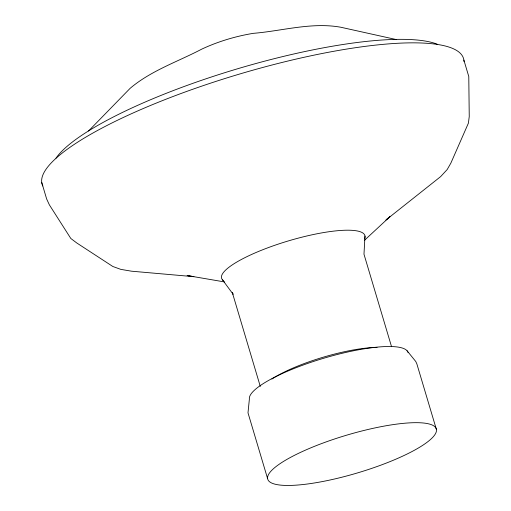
<?xml version="1.0" encoding="UTF-8"?>
<svg xmlns="http://www.w3.org/2000/svg" width="511" height="511" viewBox="0 0 511 511"><rect width="100%" height="100%" fill="white"/><g stroke="black" fill="none" stroke-linecap="round" stroke-linejoin="round"><path stroke-width="0.77" d="M364.988 236.069L363.979 254.216L391.547 346.688M88.544 131.001L130.145 88.314C151.128 70.524 177.86 61.697 201.89 49.062C218.178 41.487 235.552 36.262 253.264 33.343C282.213 30.986 311.595 21.979 340.741 27.23L396.657 39.641M364.49 240.291L389.906 216.702L386.354 219.602M385.85 220.069L440.635 176.614L447.202 169.518L450.881 163.073L468.402 123.151L469.245 116.565L468.779 76.529L463.879 60.1M224.712 281.97L187.109 275.525L193.886 276.681L131.531 271.194L120.839 269.38L112.848 266.499L76.784 242.981L70.812 238.477L49.375 204.86L46.648 198.977L41.755 182.542M407.082 350.782L415.756 361.494L416.842 363.851L436.439 429.579A87.949 19.635 -16.6 0 1 312.234 483.317A87.949 19.635 -16.6 0 1 307.367 449.303A87.949 19.635 -16.6 0 1 436.439 429.579M222.394 279.702L233.125 294.253L232.275 292.42L260.297 386.425M267.585 478.558L247.995 412.831L249.381 399.034A82.673 18.46 -16.6 0 1 324.804 357.93A82.673 18.46 -16.6 0 1 407.976 352.405M271.878 379.06A68.602 15.317 -16.6 0 1 377.035 347.423M42.822 185.953A219.877 49.088 -16.6 0 1 241.179 73.571A219.877 49.088 -16.6 0 1 463.994 61.55M223.313 280.558A74.759 16.691 -16.6 0 1 288.491 240.879A74.759 16.691 -16.6 0 1 364.688 238.426M56.006 158.148A206.687 46.143 -16.6 0 1 236.414 69.119A206.687 46.143 -16.6 0 1 437.154 44.163"/></g></svg>
